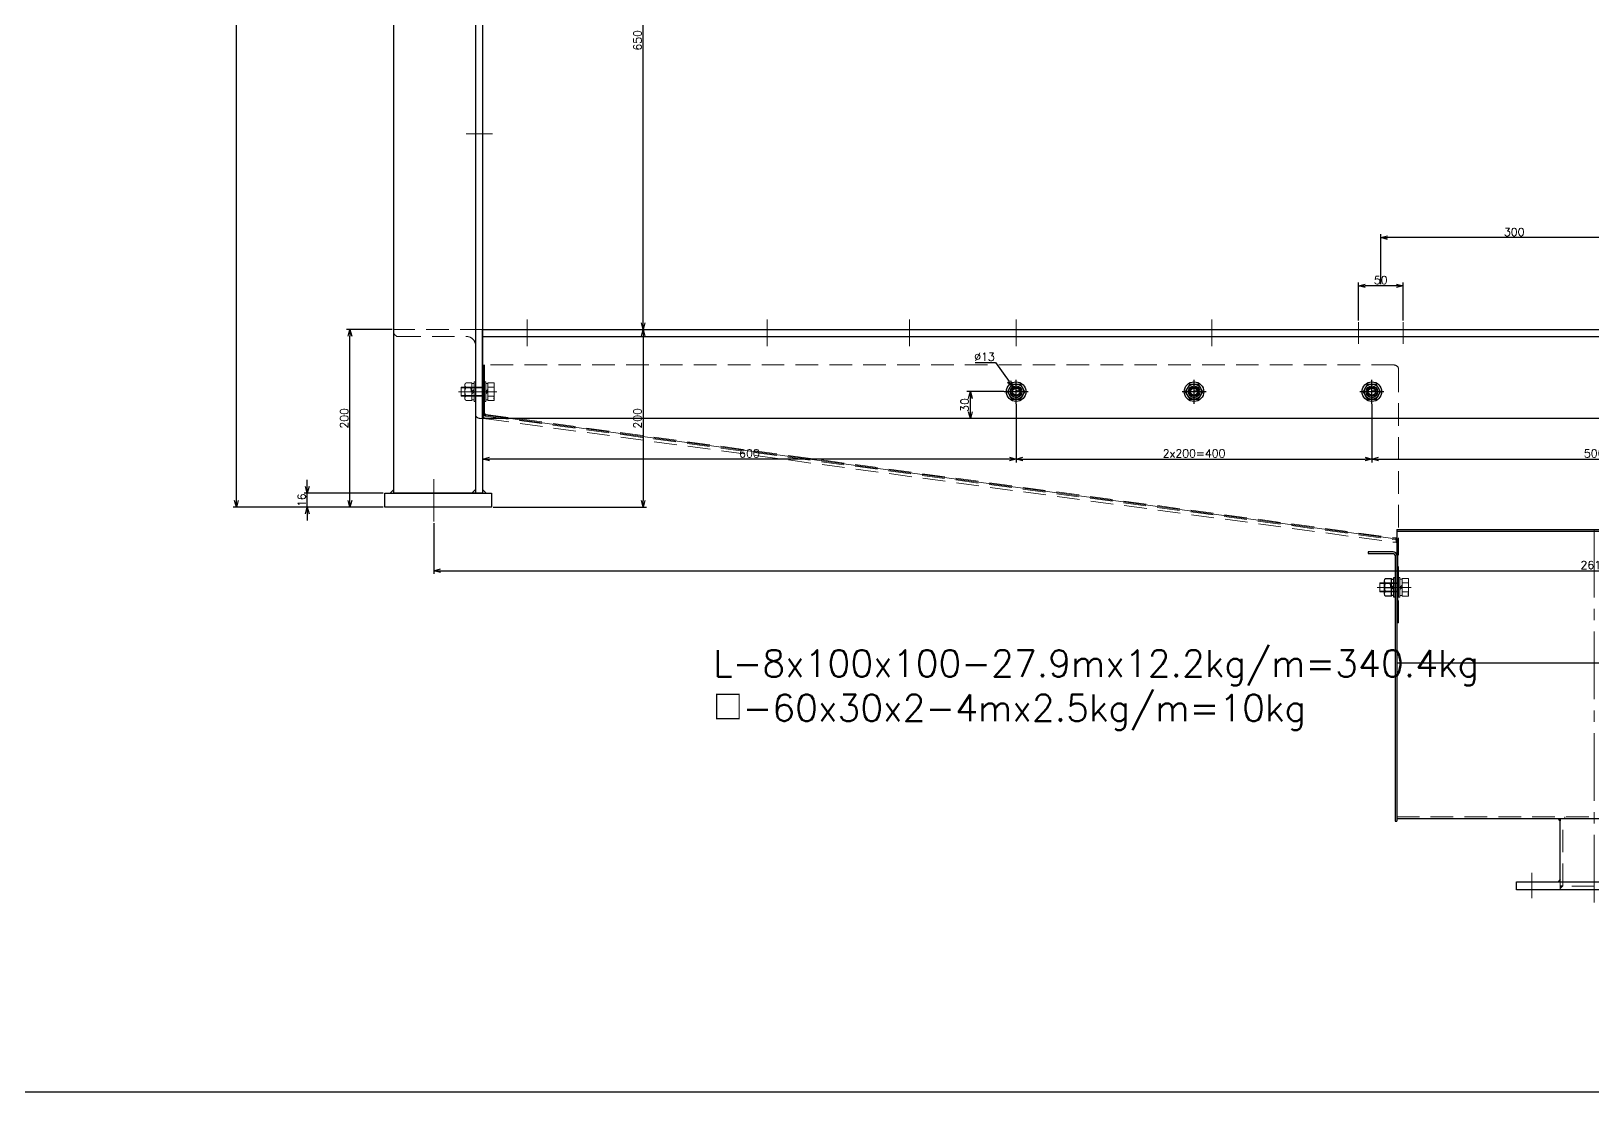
# Model space of a CAD drawing. Header units: millimetres. Extents: x -8731 to 85711, y -14522 to 31379.
# Drawn here: x -5070 to -3314, y -12883 to -11691 of the extents above; entities that cross this region are included whole.
import ezdxf

# ---------------------------------------------------------------- set-up
doc = ezdxf.new("R2010")
doc.units = ezdxf.units.MM
doc.header["$LTSCALE"] = 4
doc.header["$PDMODE"] = 99
doc.header["$PDSIZE"] = 1
doc.linetypes.add('CENTER2', pattern=[28.575, 19.05, -3.175, 3.175, -3.175])
doc.linetypes.add('HIDDEN', pattern=[9.525, 6.35, -3.175])
for name, color, linetype, lineweight in [('04_HIDDEN', 2, 'HIDDEN', 13), ('05_CENTER', 4, 'CENTER2', 13), ('08_DIM', 3, 'Continuous', 13)]:
    doc.layers.add(name, color=color, linetype=linetype, lineweight=lineweight)
doc.layers.add('10_DRAFT', color=8, linetype='Continuous', lineweight=0, plot=False)
doc.styles.add('KSS_TXT', font='txt.shx', dxfattribs={"bigfont": 'extfont2.shx'})
doc.styles.add('KSS_TXT_L', font='txt.shx', dxfattribs={"height": 9, "bigfont": 'extfont2.shx'})
doc.dimstyles.new('KSS_DIM', dxfattribs={"dimscale": 3, "dimtxt": 3, "dimasz": 2.5, "dimexe": 1.25, "dimexo": 0.625, "dimtad": 1, "dimdsep": 46, "dimtxsty": 'KSS_TXT', "dimblk": 'OPEN30', "dimcen": 0, "dimazin": 2, "dimtfac": 0.75, "dimtmove": 0, "dimatfit": 3, "dimldrblk": 'OPEN30', "dimfxl": 1, "dimtolj": 1, "dimarcsym": 0})
doc.dimstyles.new('KSS_DIM$3', dxfattribs={"dimscale": 3, "dimtxt": 3, "dimasz": 2.5, "dimexe": 1.25, "dimexo": 0.625, "dimtad": 1, "dimtih": 1, "dimtoh": 1, "dimdsep": 46, "dimtxsty": 'KSS_TXT', "dimblk": 'OPEN30', "dimcen": 0, "dimazin": 2, "dimtfac": 0.75, "dimtofl": 0, "dimtmove": 0, "dimatfit": 3, "dimldrblk": 'OPEN30', "dimfxl": 1, "dimtolj": 1, "dimarcsym": 0})

# ---------------------------------------------------------------- blocks, each defined once
blk = doc.blocks.new('10b_2_1')
at = {"color": 0, "linetype": 'CENTER2'}
for p, q in [((13.5, 0), (-13.5, 0)), ((0, -13.5), (0, 13.5))]:
    blk.add_line(p, q, dxfattribs=at)
at = {"color": 0}
for p, q in [((-4.9, 8.5), (-9.8, 0)), ((-9.8, 0), (-4.9, -8.5)), ((-4.9, 8.5), (4.9, 8.5)), ((9.8, 0), (4.9, 8.5)), ((4.9, -8.5), (9.8, 0)), ((-4.9, -8.5), (4.9, -8.5))]:
    blk.add_line(p, q, dxfattribs=at)
for radius in [11, 8.49, 5, 4]:
    blk.add_circle((0, 0), radius, dxfattribs=at)
at = {"layer": '10_DRAFT', "style": 'KSS_TXT'}
blk.add_text('M10', height=1.25, dxfattribs=at).set_placement((0.3, 0.1))
blk = doc.blocks.new('M10Nza_1_1_1')
at = {"color": 0}
for p, q in [((-9.8, 4), (-9.8, 10.7)), ((-9.8, 4), (9.8, 4)), ((-9.2, 1.5), (-9.2, 4)), ((-7.3, 12), (7.4, 12)), ((-4.9, 4), (-4.9, 10.7)), ((0, 1.5), (-2.5, 4)), ((0, 4), (2.5, 1.5)), ((4.9, 10.7), (4.9, 4)), ((9.2, 4), (9.2, 1.5)), ((9.8, 10.7), (9.8, 4))]:
    blk.add_line(p, q, dxfattribs=at)
at = {"color": 0, "linetype": 'CENTER2'}
blk.add_line((0, 12), (0, 0), dxfattribs=at)
at = {"color": 0}
blk.add_lwpolyline([(-11, 1.5), (11, 1.5), (11, 0), (-11, 0)], close=True, dxfattribs=at)
for centre, radius, start, end in [((-7.3, 9.1), 2.94, 33.626, 146.374), ((0, 2.2), 9.8, 60, 120), ((7.4, 9.1), 2.94, 33.626, 146.374)]:
    blk.add_arc(centre, radius, start, end, dxfattribs=at)
at = {"layer": '10_DRAFT', "style": 'KSS_TXT'}
blk.add_text('M10', height=1.25, dxfattribs=at).set_placement((0.3, 4.1))
blk = doc.blocks.new('A$C7AFA21F4_1_1_1')
at = {"color": 0}
for p, q in [((-11, 1.5), (11, 1.5)), ((-11, 1.5), (-11, 0)), ((-11, 0), (11, 0)), ((-9.8, 11), (9.8, 11)), ((-9.8, 4), (-9.8, 11)), ((9.8, 4), (-9.8, 4)), ((-9.2, 4), (-9.2, 1.5)), ((-4.9, 4), (-4.9, 11)), ((0, 1.5), (-2.5, 4)), ((0, 4), (2.5, 1.5)), ((4.9, 4), (4.9, 11)), ((9.2, 1.5), (9.2, 4)), ((9.8, 4), (9.8, 11)), ((11, 0), (11, 1.5))]:
    blk.add_line(p, q, dxfattribs=at)
at = {"color": 0, "linetype": 'HIDDEN'}
for p, q in [((-5, -21), (-5, 0)), ((-4.2, -21), (-4.2, 0)), ((4.2, -21), (4.2, 0)), ((5, -21), (5, 0)), ((-5, -21), (5, -21))]:
    blk.add_line(p, q, dxfattribs=at)
at = {"color": 0, "linetype": 'CENTER2'}
blk.add_line((0, -24), (0, 14), dxfattribs=at)
at = {"layer": '10_DRAFT', "style": 'KSS_TXT_L'}
blk.add_text('BT-M10x25L,SW,PW', height=0.3, dxfattribs=at).set_placement((5.1, 10.7))
blk = doc.blocks.new('A$C7E374867_2_1')
at = {"color": 0}
for p, q in [((-11, 1.5), (11, 1.5)), ((-11, 1.5), (-11, 0)), ((-11, 0), (11, 0)), ((-9.8, 11), (9.8, 11)), ((-9.8, 4), (-9.8, 11)), ((9.8, 4), (-9.8, 4)), ((-9.3, 4), (-9.3, 1.5)), ((-4.9, 4), (-4.9, 11)), ((0, 1.5), (-2.5, 4)), ((0, 4), (2.5, 1.5)), ((4.9, 4), (4.9, 11)), ((9.2, 1.5), (9.2, 4)), ((9.8, 4), (9.8, 11)), ((11, 0), (11, 1.5))]:
    blk.add_line(p, q, dxfattribs=at)
at = {"color": 0, "linetype": 'HIDDEN'}
for p, q in [((-5, -26), (-5, 0)), ((-4.2, -26), (-4.2, 0)), ((4.2, -26), (4.2, 0)), ((5, -26), (5, 0)), ((-5, -26), (5, -26))]:
    blk.add_line(p, q, dxfattribs=at)
at = {"color": 0, "linetype": 'CENTER2'}
blk.add_line((0, -29), (0, 14), dxfattribs=at)
at = {"layer": '10_DRAFT', "style": 'KSS_TXT_L'}
blk.add_text('BT-M10x30L,SW,PW', height=0.3, dxfattribs=at).set_placement((5.1, 10.7))
blk = doc.blocks.new('_Open30')
at = {"color": 0, "linetype": 'ByBlock', "lineweight": -2}
for p, q in [((-1, 0.27), (0, 0)), ((0, 0), (-1, -0.27)), ((0, 0), (-1, 0))]:
    blk.add_line(p, q, dxfattribs=at)
blk = doc.blocks.new('*D895')
at = {"layer": '08_DIM', "color": 0, "lineweight": -2, "transparency": 16777216}
for p, q in [((-4008.9, -12063.1), (-3986.1, -12063.1)), ((-3986.1, -12063.1), (-3970.8, -12084.5))]:
    blk.add_line(p, q, dxfattribs=at)
at = {"layer": 'Defpoints', "color": 0, "transparency": 16777216}
for p in [(-3966.5, -12090.6), (-3959, -12101.2)]:
    blk.add_point(p, dxfattribs=at)
at = {"layer": '08_DIM', "color": 0, "lineweight": -2, "transparency": 16777216, "xscale": 7.5, "yscale": 7.5, "zscale": 7.5, "rotation": 305.3548675255525}
blk.add_blockref('_Open30', (-3966.5, -12090.6), dxfattribs=at)
at = {"layer": '08_DIM', "color": 0, "transparency": 16777216, "insert": (-3998.4, -12056.7), "char_height": 9, "attachment_point": 5, "style": 'KSS_TXT'}
blk.add_mtext('\\A1;%%C13', dxfattribs=at)
blk = doc.blocks.new('*D896')
at = {"layer": '08_DIM', "color": 0, "lineweight": -2, "transparency": 16777216}
for p, q in [((-3976.7, -12095.9), (-4018.1, -12095.9)), ((-4014.3, -12118.4), (-4014.3, -12103.4)), ((-4012.5, -12125.9), (-4018.1, -12125.9))]:
    blk.add_line(p, q, dxfattribs=at)
at = {"layer": 'Defpoints', "color": 0, "transparency": 16777216}
for p in [(-4014.3, -12095.9), (-3974.8, -12095.9), (-4010.6, -12125.9)]:
    blk.add_point(p, dxfattribs=at)
at = {"layer": '08_DIM', "color": 0, "lineweight": -2, "transparency": 16777216, "xscale": 7.5, "yscale": 7.5, "zscale": 7.5}
for p, rotation in [((-4014.3, -12095.9), 90), ((-4014.3, -12125.9), 270)]:
    blk.add_blockref('_Open30', p, dxfattribs=dict(at, rotation=rotation))
at = {"layer": '08_DIM', "color": 0, "transparency": 16777216, "insert": (-4020.7, -12110.9), "char_height": 9, "attachment_point": 5, "rotation": 90, "style": 'KSS_TXT'}
blk.add_mtext('\\A1;30', dxfattribs=at)
blk = doc.blocks.new('*D1587')
at = {"layer": '08_DIM', "color": 0, "lineweight": -2, "transparency": 16777216}
for p, q in [((-4390.1, -12025.9), (-4378.5, -12025.9)), ((-4382.2, -12033.4), (-4382.2, -12218.4)), ((-4550.9, -12225.9), (-4378.5, -12225.9))]:
    blk.add_line(p, q, dxfattribs=at)
at = {"layer": 'Defpoints', "color": 0, "transparency": 16777216}
for p in [(-4392, -12025.9), (-4552.7, -12225.9), (-4382.2, -12225.9)]:
    blk.add_point(p, dxfattribs=at)
at = {"layer": '08_DIM', "color": 0, "lineweight": -2, "transparency": 16777216, "xscale": 7.5, "yscale": 7.5, "zscale": 7.5}
for p, rotation in [((-4382.2, -12025.9), 90), ((-4382.2, -12225.9), 270)]:
    blk.add_blockref('_Open30', p, dxfattribs=dict(at, rotation=rotation))
at = {"layer": '08_DIM', "color": 0, "transparency": 16777216, "insert": (-4388.6, -12125.9), "char_height": 9, "attachment_point": 5, "rotation": 90, "style": 'KSS_TXT'}
blk.add_mtext('\\A1;200', dxfattribs=at)
blk = doc.blocks.new('*D1674')
at = {"layer": '08_DIM', "color": 0, "lineweight": -2, "transparency": 16777216}
for p, q in [((-4617.7, -12243.8), (-4617.7, -12300.9)), ((-2007.7, -12243.8), (-2007.7, -12300.9)), ((-4610.2, -12297.2), (-2015.2, -12297.2))]:
    blk.add_line(p, q, dxfattribs=at)
at = {"layer": 'Defpoints', "color": 0, "transparency": 16777216}
for p in [(-4617.7, -12242), (-2007.7, -12242), (-2007.7, -12297.2)]:
    blk.add_point(p, dxfattribs=at)
at = {"layer": '08_DIM', "color": 0, "lineweight": -2, "transparency": 16777216, "xscale": 7.5, "yscale": 7.5, "zscale": 7.5, "rotation": 180}
blk.add_blockref('_Open30', (-4617.7, -12297.2), dxfattribs=at)
at = {"layer": '08_DIM', "color": 0, "lineweight": -2, "transparency": 16777216, "xscale": 7.5, "yscale": 7.5, "zscale": 7.5}
blk.add_blockref('_Open30', (-2007.7, -12297.2), dxfattribs=at)
at = {"layer": '08_DIM', "color": 0, "transparency": 16777216, "insert": (-3312.7, -12290.8), "char_height": 9, "attachment_point": 5, "style": 'KSS_TXT'}
blk.add_mtext('\\A1;2610', dxfattribs=at)
blk = doc.blocks.new('*D1700')
at = {"layer": '08_DIM', "color": 0, "lineweight": -2, "transparency": 16777216}
for p, q in [((-4759.9, -12202.4), (-4759.9, -12194.9)), ((-4674.6, -12209.9), (-4763.6, -12209.9)), ((-4759.9, -12225.9), (-4759.9, -12209.9)), ((-4674.6, -12225.9), (-4763.6, -12225.9)), ((-4759.9, -12233.4), (-4759.9, -12240.9))]:
    blk.add_line(p, q, dxfattribs=at)
at = {"layer": 'Defpoints', "color": 0, "transparency": 16777216}
for p in [(-4759.9, -12209.9), (-4672.7, -12209.9), (-4672.7, -12225.9)]:
    blk.add_point(p, dxfattribs=at)
at = {"layer": '08_DIM', "color": 0, "lineweight": -2, "transparency": 16777216, "xscale": 7.5, "yscale": 7.5, "zscale": 7.5}
for p, rotation in [((-4759.9, -12209.9), 270), ((-4759.9, -12225.9), 90)]:
    blk.add_blockref('_Open30', p, dxfattribs=dict(at, rotation=rotation))
at = {"layer": '08_DIM', "color": 0, "transparency": 16777216, "insert": (-4766.2, -12217.9), "char_height": 9, "attachment_point": 5, "rotation": 90, "style": 'KSS_TXT'}
blk.add_mtext('\\A1;16', dxfattribs=at)
blk = doc.blocks.new('*D1701')
at = {"layer": '08_DIM', "color": 0, "lineweight": -2, "transparency": 16777216}
for p, q in [((-4654.6, -10995.9), (-4843.3, -10995.9)), ((-4839.6, -12218.4), (-4839.6, -11003.4)), ((-4674.6, -12225.9), (-4843.3, -12225.9))]:
    blk.add_line(p, q, dxfattribs=at)
at = {"layer": 'Defpoints', "color": 0, "transparency": 16777216}
for p in [(-4839.6, -10995.9), (-4652.7, -10995.9), (-4672.7, -12225.9)]:
    blk.add_point(p, dxfattribs=at)
at = {"layer": '08_DIM', "color": 0, "lineweight": -2, "transparency": 16777216, "xscale": 7.5, "yscale": 7.5, "zscale": 7.5}
for p, rotation in [((-4839.6, -10995.9), 90), ((-4839.6, -12225.9), 270)]:
    blk.add_blockref('_Open30', p, dxfattribs=dict(at, rotation=rotation))
at = {"layer": '08_DIM', "color": 0, "transparency": 16777216, "insert": (-4846, -11610.9), "char_height": 9, "attachment_point": 5, "rotation": 90, "style": 'KSS_TXT'}
blk.add_mtext('\\A1;1230', dxfattribs=at)
blk = doc.blocks.new('A$C3D0F27AB_1_1_1')
at = {"color": 0}
for p, q in [((-747, 125), (-303, 125)), ((-747, 125), (-747, -203)), ((-747, 123), (-303, 123)), ((-303, 125), (-303, -203)), ((-751, 100), (-779, 100)), ((-779, 100), (-779, 98)), ((-779, 98), (-751, 98)), ((-749, 96), (-749, -203)), ((-301, 96), (-301, -203)), ((-299, 100), (-271, 100)), ((-271, 98), (-299, 98)), ((-271, 100), (-271, 98)), ((-749, -203), (-747, -203)), ((-747, -200), (-303, -200)), ((-563.2, -271), (-563.2, -200)), ((-486.8, -271), (-486.8, -200)), ((-301, -203), (-303, -203))]:
    blk.add_line(p, q, dxfattribs=at)
at = {"color": 3}
blk.add_line((-747, -25), (-303, -25), dxfattribs=at)
for points in [[(-563.2, -200), (-563.2, -202.5), (-563.2, -202.5), (-565.7, -200)], [(-486.8, -200), (-486.8, -202.5), (-486.8, -202.5), (-484.3, -200)], [(-563.2, -271), (-563.2, -268.5), (-563.2, -268.5), (-565.7, -271)], [(-563.2, -276), (-563.2, -278.5), (-563.2, -278.5), (-560.6, -276)], [(-486.8, -276), (-486.8, -278.5), (-486.8, -278.5), (-489.3, -276)], [(-486.8, -271), (-486.8, -268.5), (-486.8, -268.5), (-484.3, -271)]]:
    blk.add_lwpolyline(points, close=True, dxfattribs=at)
at = {"color": 0}
blk.add_lwpolyline([(-437.5, -271), (-437.5, -280), (-612.5, -280), (-612.5, -271)], close=True, dxfattribs=at)
for centre, radius, start, end in [((-751, 96), 4, 0, 90), ((-751, 96), 2, 0, 90), ((-299, 96), 4, 90, 180), ((-299, 96), 2, 90, 180)]:
    blk.add_arc(centre, radius, start, end, dxfattribs=at)
at = {"layer": '04_HIDDEN'}
for p, q in [((-747, -198), (-303, -198)), ((-560.1, -276), (-560.1, -200)), ((-558, -200), (-558, -198)), ((-492, -200), (-492, -198)), ((-489.8, -276), (-489.8, -200)), ((-563.2, -271), (-563.2, -280)), ((-486.8, -276), (-563.2, -276)), ((-486.8, -271), (-486.8, -280))]:
    blk.add_line(p, q, dxfattribs=at)
at = {"layer": '05_CENTER'}
for p, q in [((-525, -294.4), (-525, 137.1)), ((-742.4, 60), (-753.7, 60)), ((-307.6, 60), (-296.3, 60)), ((-595, -261.1), (-595, -289.6)), ((-455, -261.1), (-455, -289.6))]:
    blk.add_line(p, q, dxfattribs=at)
blk = doc.blocks.new('A$C41EA0B09_1_1_1')
blk.add_blockref('A$C3D0F27AB_1_1_1', (0, 0))
blk = doc.blocks.new('A$C2A205131_1_1_1')
at = {"color": 0}
for p, q in [((0, 18), (0, -37.6)), ((1025, 18), (0, 18)), ((1030, 13), (1030, -176.3)), ((4.3, -42.6), (1024.3, -181.2)), ((1028, -180.4), (1028, -272)), ((1030, -272), (1030, -180.4)), ((1030, -272), (1028, -272))]:
    blk.add_line(p, q, dxfattribs=at)
for centre in [(600, -12), (800, -12), (1000, -12)]:
    blk.add_circle(centre, 6.5, dxfattribs=at)
for centre, start, end in [((1025, 13), 0, 90), ((5, -37.6), 180, 262.2597), ((1025, -176.3), 262.2597, 0)]:
    blk.add_arc(centre, 5, start, end, dxfattribs=at)
at = {"layer": '04_HIDDEN'}
for p, q in [((2, 18), (2, -35.5)), ((3.5, -39.4), (1026.3, -178.5)), ((3.7, -37.5), (1026.5, -176.5))]:
    blk.add_line(p, q, dxfattribs=at)
for centre, radius, start, end in [((4, -35.5), 4, 180, 262.2597), ((4, -35.5), 2, 180, 262.2597), ((1026, -180.4), 2, 0, 82.2597), ((1026, -180.4), 4, 0, 82.2597)]:
    blk.add_arc(centre, radius, start, end, dxfattribs=at)
at = {"layer": '05_CENTER'}
for p, q in [((600, -24), (600, 0)), ((800, -24), (800, 0)), ((1000, -24), (1000, 0)), ((-4.7, -12), (6.7, -12)), ((612, -12), (588, -12)), ((812, -12), (788, -12)), ((1012, -12), (988, -12)), ((1023.3, -232), (1034.7, -232))]:
    blk.add_line(p, q, dxfattribs=at)
at = {"layer": '10_DRAFT'}
for p, q in [((0, -39), (0, -35.5)), ((0, -37.6), (0, -42)), ((3.5, -39.4), (0, -39)), ((0, -42), (4.3, -42.6)), ((1024.3, -181.2), (1030, -182)), ((1030, -182), (1030, -176.3))]:
    blk.add_line(p, q, dxfattribs=at)
blk.add_lwpolyline([(1029, -272), (1029, -180.4, 0.375177), (1026.4, -177.5), (3.6, -38.5, -0.375177), (1, -35.5), (1, 18)], format="xyb", dxfattribs=at)
blk = doc.blocks.new('A$C448B04A9_1_1_1')
at = {"color": 0}
for p, q in [((3, 100), (0, 100)), ((0, 0), (0, 100)), ((8, 18), (8, 95)), ((0, 0), (100, 0)), ((95, 8), (18, 8)), ((100, 3), (100, 0))]:
    blk.add_line(p, q, dxfattribs=at)
for centre, radius, start, end in [((3, 95), 5, 0, 90), ((18, 18), 10, 180, 270), ((95, 3), 5, 0, 90)]:
    blk.add_arc(centre, radius, start, end, dxfattribs=at)
blk = doc.blocks.new('A$C27AD2B2D_1_1_1')
at = {"color": 0}
for p, q in [((42, 1230), (42, 16)), ((50, 192), (2550, 192))]:
    blk.add_line(p, q, dxfattribs=at)
for points in [[(-40, 1230), (50, 1230), (50, 16), (-50, 16), (-50, 1220)], [(50, 200), (2550, 200), (2550, 100), (50, 100)], [(60, 0), (-60, 0), (-60, 16), (60, 16)]]:
    blk.add_lwpolyline(points, close=True, dxfattribs=at)
for centre in [(650, 130), (850, 130), (1050, 130)]:
    blk.add_circle(centre, 6.5, dxfattribs=at)
at = {"layer": '05_CENTER'}
for p, q in [((61, 420), (31.3, 420)), ((100, 211), (100, 181.3)), ((370, 211), (370, 181.3)), ((530, 211), (530, 181.3)), ((650, 211), (650, 181.3)), ((870, 211), (870, 181.3)), ((1035, 208.1), (1035, 183.9)), ((1085, 208.1), (1085, 183.9)), ((650, 118), (650, 142)), ((850, 118), (850, 142)), ((1050, 118), (1050, 142)), ((63.4, 130), (29, 130)), ((662, 130), (638, 130)), ((862, 130), (838, 130)), ((1062, 130), (1038, 130)), ((-5, -16.1), (-5, 31.6))]:
    blk.add_line(p, q, dxfattribs=at)
at = {"layer": '08_DIM'}
for points in [[(-50, 16), (-54, 16), (-50, 20), (-50, 20)], [(42, 16), (38, 16), (42, 20), (42, 20)], [(50, 16), (54, 16), (50, 20), (50, 20)]]:
    blk.add_lwpolyline(points, close=True, dxfattribs=at)
at = {"layer": '04_HIDDEN', "rotation": 180}
blk.add_blockref('A$C448B04A9_1_1_1', (50, 200), dxfattribs=at)
blk = doc.blocks.new('*D2885')
at = {"layer": '08_DIM', "color": 0, "lineweight": -2, "transparency": 16777216}
for p, q in [((-4391.6, -11375.9), (-4378.5, -11375.9)), ((-4382.2, -12018.4), (-4382.2, -11383.4)), ((-4390.1, -12025.9), (-4378.5, -12025.9))]:
    blk.add_line(p, q, dxfattribs=at)
at = {"layer": 'Defpoints', "color": 0, "transparency": 16777216}
for p in [(-4393.4, -11375.9), (-4382.2, -11375.9), (-4392, -12025.9)]:
    blk.add_point(p, dxfattribs=at)
at = {"layer": '08_DIM', "color": 0, "lineweight": -2, "transparency": 16777216, "xscale": 7.5, "yscale": 7.5, "zscale": 7.5}
for p, rotation in [((-4382.2, -11375.9), 90), ((-4382.2, -12025.9), 270)]:
    blk.add_blockref('_Open30', p, dxfattribs=dict(at, rotation=rotation))
at = {"layer": '08_DIM', "color": 0, "transparency": 16777216, "insert": (-4388.6, -11700.9), "char_height": 9, "attachment_point": 5, "rotation": 90, "style": 'KSS_TXT'}
blk.add_mtext('\\A1;650', dxfattribs=at)
blk = doc.blocks.new('*D3325')
at = {"layer": '08_DIM', "color": 0, "lineweight": -2, "transparency": 16777216}
for p, q in [((-3962.7, -12109.8), (-3962.7, -12175.4)), ((-4562.7, -12184.3), (-4562.7, -12167.9)), ((-3970.2, -12171.7), (-4555.2, -12171.7))]:
    blk.add_line(p, q, dxfattribs=at)
at = {"layer": 'Defpoints', "color": 0, "transparency": 16777216}
for p in [(-3962.7, -12108), (-4562.7, -12171.7), (-4562.7, -12186.2)]:
    blk.add_point(p, dxfattribs=at)
at = {"layer": '08_DIM', "color": 0, "lineweight": -2, "transparency": 16777216, "xscale": 7.5, "yscale": 7.5, "zscale": 7.5, "rotation": 180}
blk.add_blockref('_Open30', (-4562.7, -12171.7), dxfattribs=at)
at = {"layer": '08_DIM', "color": 0, "lineweight": -2, "transparency": 16777216, "xscale": 7.5, "yscale": 7.5, "zscale": 7.5}
blk.add_blockref('_Open30', (-3962.7, -12171.7), dxfattribs=at)
at = {"layer": '08_DIM', "color": 0, "transparency": 16777216, "insert": (-4262.7, -12165.3), "char_height": 9, "attachment_point": 5, "style": 'KSS_TXT'}
blk.add_mtext('\\A1;600', dxfattribs=at)
blk = doc.blocks.new('*D3326')
at = {"layer": '08_DIM', "color": 0, "lineweight": -2, "transparency": 16777216}
for p, q in [((-3962.7, -12109.8), (-3962.7, -12175.4)), ((-3562.7, -12109.8), (-3562.7, -12175.4)), ((-3955.2, -12171.7), (-3570.2, -12171.7))]:
    blk.add_line(p, q, dxfattribs=at)
at = {"layer": 'Defpoints', "color": 0, "transparency": 16777216}
for p in [(-3962.7, -12108), (-3562.7, -12108), (-3562.7, -12171.7)]:
    blk.add_point(p, dxfattribs=at)
at = {"layer": '08_DIM', "color": 0, "lineweight": -2, "transparency": 16777216, "xscale": 7.5, "yscale": 7.5, "zscale": 7.5, "rotation": 180}
blk.add_blockref('_Open30', (-3962.7, -12171.7), dxfattribs=at)
at = {"layer": '08_DIM', "color": 0, "lineweight": -2, "transparency": 16777216, "xscale": 7.5, "yscale": 7.5, "zscale": 7.5}
blk.add_blockref('_Open30', (-3562.7, -12171.7), dxfattribs=at)
at = {"layer": '08_DIM', "color": 0, "transparency": 16777216, "insert": (-3762.7, -12165.3), "char_height": 9, "attachment_point": 5, "style": 'KSS_TXT'}
blk.add_mtext('\\A1;2x200=400', dxfattribs=at)
blk = doc.blocks.new('*D3327')
at = {"layer": '08_DIM', "color": 0, "lineweight": -2, "transparency": 16777216}
for p, q in [((-3562.7, -12109.8), (-3562.7, -12175.4)), ((-3062.7, -12109.8), (-3062.7, -12175.4)), ((-3555.2, -12171.7), (-3070.2, -12171.7))]:
    blk.add_line(p, q, dxfattribs=at)
at = {"layer": 'Defpoints', "color": 0, "transparency": 16777216}
for p in [(-3562.7, -12108), (-3062.7, -12108), (-3062.7, -12171.7)]:
    blk.add_point(p, dxfattribs=at)
at = {"layer": '08_DIM', "color": 0, "lineweight": -2, "transparency": 16777216, "xscale": 7.5, "yscale": 7.5, "zscale": 7.5, "rotation": 180}
blk.add_blockref('_Open30', (-3562.7, -12171.7), dxfattribs=at)
at = {"layer": '08_DIM', "color": 0, "lineweight": -2, "transparency": 16777216, "xscale": 7.5, "yscale": 7.5, "zscale": 7.5}
blk.add_blockref('_Open30', (-3062.7, -12171.7), dxfattribs=at)
at = {"layer": '08_DIM', "color": 0, "transparency": 16777216, "insert": (-3312.7, -12165.3), "char_height": 9, "attachment_point": 5, "style": 'KSS_TXT'}
blk.add_mtext('\\A1;500', dxfattribs=at)
blk = doc.blocks.new('*D3438')
at = {"layer": '08_DIM', "color": 0, "lineweight": -2, "transparency": 16777216}
for p, q in [((-4664.6, -12025.9), (-4715.8, -12025.9)), ((-4712, -12218.4), (-4712, -12033.4)), ((-4708.3, -12225.9), (-4715.8, -12225.9))]:
    blk.add_line(p, q, dxfattribs=at)
at = {"layer": 'Defpoints', "color": 0, "transparency": 16777216}
for p in [(-4712, -12025.9), (-4662.7, -12025.9), (-4706.4, -12225.9)]:
    blk.add_point(p, dxfattribs=at)
at = {"layer": '08_DIM', "color": 0, "lineweight": -2, "transparency": 16777216, "xscale": 7.5, "yscale": 7.5, "zscale": 7.5}
for p, rotation in [((-4712, -12025.9), 90), ((-4712, -12225.9), 270)]:
    blk.add_blockref('_Open30', p, dxfattribs=dict(at, rotation=rotation))
at = {"layer": '08_DIM', "color": 0, "transparency": 16777216, "insert": (-4718.4, -12125.9), "char_height": 9, "attachment_point": 5, "rotation": 90, "style": 'KSS_TXT'}
blk.add_mtext('\\A1;200', dxfattribs=at)
blk = doc.blocks.new('*D3548')
at = {"layer": '08_DIM', "color": 0, "lineweight": -2, "transparency": 16777216}
for p, q in [((-3577.7, -12015.9), (-3577.7, -11973.1)), ((-3527.7, -12015.9), (-3527.7, -11973.1)), ((-3535.2, -11976.9), (-3570.2, -11976.9))]:
    blk.add_line(p, q, dxfattribs=at)
at = {"layer": 'Defpoints', "color": 0, "transparency": 16777216}
for p in [(-3577.7, -11976.9), (-3577.7, -12017.8), (-3527.7, -12017.8)]:
    blk.add_point(p, dxfattribs=at)
at = {"layer": '08_DIM', "color": 0, "lineweight": -2, "transparency": 16777216, "xscale": 7.5, "yscale": 7.5, "zscale": 7.5, "rotation": 180}
blk.add_blockref('_Open30', (-3577.7, -11976.9), dxfattribs=at)
at = {"layer": '08_DIM', "color": 0, "lineweight": -2, "transparency": 16777216, "xscale": 7.5, "yscale": 7.5, "zscale": 7.5}
blk.add_blockref('_Open30', (-3527.7, -11976.9), dxfattribs=at)
at = {"layer": '08_DIM', "color": 0, "transparency": 16777216, "insert": (-3552.7, -11970.5), "char_height": 9, "attachment_point": 5, "style": 'KSS_TXT'}
blk.add_mtext('\\A1;50', dxfattribs=at)
blk = doc.blocks.new('*D3550')
at = {"layer": '08_DIM', "color": 0, "lineweight": -2, "transparency": 16777216}
for p, q in [((-3552.7, -11975), (-3552.7, -11919)), ((-3260.2, -11922.7), (-3545.2, -11922.7)), ((-3252.7, -11975), (-3252.7, -11919))]:
    blk.add_line(p, q, dxfattribs=at)
at = {"layer": 'Defpoints', "color": 0, "transparency": 16777216}
for p in [(-3552.7, -11922.7), (-3552.7, -11976.9), (-3252.7, -11976.9)]:
    blk.add_point(p, dxfattribs=at)
at = {"layer": '08_DIM', "color": 0, "lineweight": -2, "transparency": 16777216, "xscale": 7.5, "yscale": 7.5, "zscale": 7.5, "rotation": 180}
blk.add_blockref('_Open30', (-3552.7, -11922.7), dxfattribs=at)
at = {"layer": '08_DIM', "color": 0, "lineweight": -2, "transparency": 16777216, "xscale": 7.5, "yscale": 7.5, "zscale": 7.5}
blk.add_blockref('_Open30', (-3252.7, -11922.7), dxfattribs=at)
at = {"layer": '08_DIM', "color": 0, "transparency": 16777216, "insert": (-3402.7, -11916.4), "char_height": 9, "attachment_point": 5, "style": 'KSS_TXT'}
blk.add_mtext('\\A1;300', dxfattribs=at)

msp = doc.modelspace()

# ---------------------------------------------------------------- linework, layer by layer
at = {"color": 2}
msp.add_lwpolyline([(-8731.00317, -12883.04569), (6250.4877, -12883.04569), (6250.4877, -5951.59678), (-8731.00317, -5951.59678)], close=True, dxfattribs=at)

# ---------------------------------------------------------------- block references
for name, p in [('A$C27AD2B2D_1_1_1', (-4612.74462, -12225.91809)), ('10b_2_1', (-3962.74462, -12095.91809)), ('10b_2_1', (-3762.74462, -12095.91809)), ('10b_2_1', (-3562.74462, -12095.91809)), ('A$C41EA0B09_1_1_1', (-2787.74462, -12375.91809))]:
    msp.add_blockref(name, p)
at = {"rotation": 90}
msp.add_blockref('M10Nza_1_1_1', (-3536.74462, -12315.91809), dxfattribs=at)
at = {"layer": '04_HIDDEN'}
msp.add_blockref('A$C2A205131_1_1_1', (-4562.74462, -12083.91809), dxfattribs=at)
for name, p, rotation in [('A$C7E374867_2_1', (-4560.74462, -12095.9181), 270), ('M10Nza_1_1_1', (-4570.74462, -12095.91809), 90), ('A$C7AFA21F4_1_1_1', (-3532.74462, -12315.91809), 270)]:
    msp.add_blockref(name, p, dxfattribs=dict(at, rotation=rotation))

# ---------------------------------------------------------------- texts
at = {"layer": '08_DIM', "color": 6, "insert": (-4303.45212, -12386.38744), "char_height": 30, "width": 967.5355117, "attachment_point": 1, "style": 'KSS_TXT'}
msp.add_mtext('L-8x100x100-27.9mx12.2kg/m=340.4kg\\P□-60x30x2-4mx2.5kg/m=10kg', dxfattribs=at)

# ---------------------------------------------------------------- dimensions: what is measured, and where the dimension line sits
at = {"layer": '08_DIM', "color": 6}
for base, p1, p2, override, picture, middle in [((-4839.57908, -10995.91809), (-4672.74462, -12225.91809), (-4652.74462, -10995.91809), {"dimscale": 3}, '*D1701', (-4845.95408, -11610.91809)), ((-4382.21831, -11375.91809), (-4391.99758, -12025.91809), (-4393.43024, -11375.91809), {"dimscale": 3, "dimarcsym": 1}, '*D2885', (-4388.59956, -11700.91809)), ((-4382.21831, -12225.91809), (-4391.99758, -12025.91809), (-4552.74462, -12225.91809), {"dimscale": 3, "dimarcsym": 1}, '*D1587', (-4388.59331, -12125.91809))]:
    dim = msp.add_linear_dim(base=base, p1=p1, p2=p2, angle=90, dimstyle='KSS_DIM', override=override, dxfattribs=at)
    dim.commit()
    dim.dimension.update_dxf_attribs({"geometry": picture, "text_midpoint": middle})
at = {"layer": '08_DIM'}
for base, p1, p2, picture, middle in [((-3552.74408, -11922.74011), (-3252.74409, -11976.85682), (-3552.74408, -11976.85682), '*D3550', (-3402.74408, -11916.36511)), ((-3577.74408, -11976.85682), (-3527.74408, -12017.82152), (-3577.74408, -12017.82152), '*D3548', (-3552.74408, -11970.47557)), ((-2007.74462, -12297.16838), (-4617.74462, -12241.9738), (-2007.74462, -12241.9738), '*D1674', (-3312.74462, -12290.79338))]:
    dim = msp.add_linear_dim(base=base, p1=p1, p2=p2, dimstyle='KSS_DIM', override={"dimscale": 3}, dxfattribs=at)
    dim.commit()
    dim.dimension.update_dxf_attribs({"geometry": picture, "text_midpoint": middle})
at = {"layer": '08_DIM', "color": 1}
dim = msp.add_linear_dim(base=(-4712.00128, -12025.91809), p1=(-4706.39612, -12225.91809), p2=(-4662.74462, -12025.91809), angle=90, dimstyle='KSS_DIM', override={"dimscale": 3, "dimarcsym": 1}, dxfattribs=at)
dim.commit()
dim.dimension.update_dxf_attribs({"geometry": '*D3438', "text_midpoint": (-4718.37628, -12125.91809)})
dim = msp.add_diameter_dim_2p(p1=(-3958.98347, -12101.21938), p2=(-3966.50578, -12090.61679), dimstyle='KSS_DIM$3', override={"dimpost": '%%C<>'}, dxfattribs=at)
dim.commit()
dim.dimension.update_dxf_attribs({"geometry": '*D895', "text_midpoint": (-3998.42909, -12063.06371), "dimtype": 163})
dim = msp.add_linear_dim(base=(-4014.34284, -12095.91809), p1=(-4010.59284, -12125.91809), p2=(-3974.77684, -12095.91809), angle=90, dimstyle='KSS_DIM', dxfattribs=at)
dim.commit()
dim.dimension.update_dxf_attribs({"geometry": '*D896', "text_midpoint": (-4020.71784, -12110.91809)})
for base, p1, p2, picture, middle in [((-4562.74462, -12171.69382), (-3962.74462, -12107.95031), (-4562.74462, -12186.2028), '*D3325', (-4262.74462, -12165.31882)), ((-3062.74462, -12171.69382), (-3562.74462, -12107.95031), (-3062.74462, -12107.95031), '*D3327', (-3312.74462, -12165.31257))]:
    dim = msp.add_linear_dim(base=base, p1=p1, p2=p2, dimstyle='KSS_DIM', dxfattribs=at)
    dim.commit()
    dim.dimension.update_dxf_attribs({"geometry": picture, "text_midpoint": middle})
dim = msp.add_linear_dim(base=(-3562.74462, -12171.69382), p1=(-3962.74462, -12107.95031), p2=(-3562.74462, -12107.95031), text='2x200=<>', dimstyle='KSS_DIM', dxfattribs=at)
dim.commit()
dim.dimension.update_dxf_attribs({"geometry": '*D3326', "text_midpoint": (-3762.74462, -12165.31882)})
at = {"layer": '08_DIM'}
dim = msp.add_linear_dim(base=(-4759.85891, -12209.91809), p1=(-4672.74462, -12225.91809), p2=(-4672.74462, -12209.91809), angle=90, dimstyle='KSS_DIM', override={"dimscale": 3}, dxfattribs=at)
dim.commit()
dim.dimension.update_dxf_attribs({"geometry": '*D1700', "text_midpoint": (-4766.23391, -12217.91809)})

doc.saveas('drawing.dxf')
